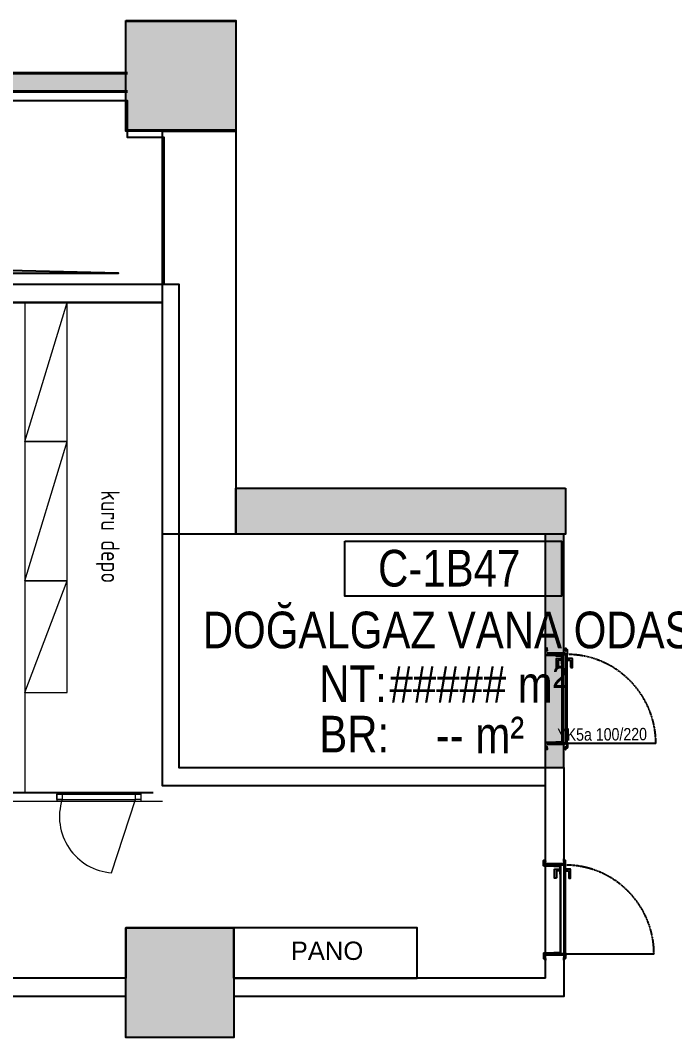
# Model space of a CAD drawing. Header units: millimetres. Extents: x 0 to 45949, y -31098 to 10954.
# Drawn here: x 37157 to 37871, y -7649 to -6538 of the extents above; entities that cross this region are included whole.
import ezdxf
from ezdxf.enums import TextEntityAlignment as Align

# ---------------------------------------------------------------- set-up
doc = ezdxf.new("R2010")
doc.units = ezdxf.units.MM
for name, pattern in [('14.022_PLAN_+56.00$0$DUZ', [0]), ('14.022_PLAN_+56.00$0$HIDDEN', [0.375, 0.25, -0.125]), ('14.022_TASIYICI_+56.00$0$DUZ', [0])]:
    doc.linetypes.add(name, pattern=pattern)
for name, color, linetype in [('14.022_CEKIRDEKLER_SAFTLAR_+56.00$0$YPM_BYM_SAFT', 252, 'Continuous'), ('14.022_CEKIRDEKLER_SAFTLAR_+56.00$0$YPM_NTS_YZ_SAFT', 252, 'Continuous'), ('14.022_NET ALANLAR_+56.00$0$YPM_NTS_YZ_MA', 252, 'Continuous'), ('14.022_NET ALANLAR_+56.00$0$YPM_NTS_YZ_MAD', 252, 'Continuous'), ('14.022_NET ALANLAR_+56.00$0$YPM_NTS_YZ_MN @ 20', 252, 'Continuous'), ('14.022_NET ALANLAR_+61.00$0$YPM_NTS_MAD_BB', 252, 'Continuous'), ('14.022_PLAN_+56.00$0$YPM_DVR_GB 20cm', 252, 'Continuous'), ('14.022_PLAN_+56.00$0$YPM_KPI', 252, '14.022_PLAN_+56.00$0$DUZ'), ('14.022_PLAN_+56.00$0$YPM_KPI_AKSS', 252, 'Continuous'), ('14.022_PLAN_+56.00$0$YPM_KPI_AY', 252, '14.022_PLAN_+56.00$0$DUZ'), ('14.022_PLAN_+56.00$0$YPM_KPI_DTY', 252, 'Continuous'), ('14.022_PLAN_+56.00$0$YPM_NTS_POZ_KPI', 252, 'Continuous'), ('14.022_TASIYICI_+56.00$0$YPM_STR_BA', 252, '14.022_TASIYICI_+56.00$0$DUZ'), ('14.022_TASIYICI_+56.00$0$YPM_STR_BAT', 252, 'Continuous'), ('A_YIRTIK_ALTDOSEME', 252, 'Continuous')]:
    doc.layers.add(name, color=color, linetype=linetype)
for name, color, linetype, lineweight in [('14.022_NET ALANLAR_+56.00$0$YPM_NTS_YZ_BR', 252, 'Continuous', 9), ('iç ölçü', 7, 'Continuous', 15), ('mahal-yazi', 14, 'Continuous', 9)]:
    doc.layers.add(name, color=color, linetype=linetype, lineweight=lineweight)
doc.styles.add('14.022_CEKIRDEKLER_SAFTLAR_+56.00$0$Standard', font='arial.ttf')
doc.styles.add('14.022_NET ALANLAR_+56.00$0$YPM_Genel', font='ARIALN.TTF')
doc.styles.add('14.022_NET ALANLAR_+61.00$0$YPM_Genel', font='ARIALN.TTF')
doc.styles.add('14.022_PLAN_+56.00$0$YPM KAPI POZ', font='ARIALN.TTF')
doc.styles.add('arial', font='isocpeur.ttf')

# ---------------------------------------------------------------- blocks, each defined once
blk = doc.blocks.new('14.022_PLAN_+56.00$0$SS 100-20')
at = {"layer": '14.022_PLAN_+56.00$0$YPM_DVR_GB 20cm'}
for points in [[(-100, 20), (-100, 0)], [(0, 20), (0, 0)]]:
    blk.add_lwpolyline(points, dxfattribs=at)
at = {"layer": '14.022_PLAN_+56.00$0$YPM_KPI'}
for p, q in [((-98.6, 21.5), (-98.6, 16.1)), ((-98.6, 16.1), (-97.7, 16.1)), ((-98.3, 21.5), (-98.3, 16.1)), ((-1.7, 21.4), (-98.3, 21.4)), ((-1.7, 20.7), (-98.3, 20.7)), ((-1.7, 16.8), (-98.3, 16.8)), ((-98.3, 16.1), (-1.7, 16.1)), ((-98.3, 16.1), (-1.5, 16.1)), ((-1.7, 21.5), (-1.7, 16.1)), ((-1.5, 21.5), (-1.5, 16.1))]:
    blk.add_line(p, q, dxfattribs=at)
at = {"layer": '14.022_PLAN_+56.00$0$YPM_KPI', "elevation": 0}
for points in [[(-103.5, 22), (-103.5, 20), (-105.4, 20), (-105.4, 20.2), (-103.6, 20.2), (-103.6, 22)], [(3.4, 22), (3.4, 20), (5.4, 20), (5.4, 20.2), (3.6, 20.2), (3.6, 22)], [(-103.5, -2), (-103.5, 0), (-105.4, 0), (-105.4, -0.2), (-103.6, -0.2), (-103.6, -2)], [(3.4, -2), (3.4, 0), (5.4, 0), (5.4, -0.2), (3.6, -0.2), (3.6, -2)]]:
    blk.add_lwpolyline(points, close=True, dxfattribs=at)
at = {"layer": '14.022_PLAN_+56.00$0$YPM_KPI'}
for points in [[(-97.6, 15.6, -0.432387), (-97.2, 15.6), (-97.2, 9.7, -1.401336), (-97.4, 9.7), (-97.4, 11.4), (-97.6, 11.4), (-97.6, 9.7, 1.111699), (-97.1, 9.7), (-97.1, 15.6, 0.734167), (-97.8, 15.6), (-97.8, 14.7), (-98.6, 14.7), (-98.6, 21.5, 0.414214), (-99.1, 22), (-103, 22, 0.414214), (-103.5, 21.5), (-103.5, 20.5, 0.414214), (-103, 20), (-102.5, 20), (-102.5, 20.2), (-103, 20.2, -0.414214), (-103.2, 20.5), (-103.2, 21.5, -0.414214), (-103, 21.8), (-99.1, 21.8, -0.414214), (-98.8, 21.5), (-98.8, 14.5), (-97.6, 14.5), (-97.6, 15.6)], [(-2.4, 15.6, 0.432387), (-2.7, 15.6), (-2.7, 9.7, 1.401336), (-2.6, 9.7), (-2.6, 11.4), (-2.4, 11.4), (-2.4, 9.7, -1.111699), (-2.9, 9.7), (-2.9, 15.6, -0.734167), (-2.2, 15.6), (-2.2, 14.7), (-1.4, 14.7), (-1.4, 21.5, -0.414214), (-0.9, 22), (3, 22, -0.414214), (3.5, 21.5), (3.5, 20.5, -0.414214), (3, 20), (2.5, 20), (2.5, 20.2), (3, 20.2, 0.414214), (3.3, 20.5), (3.3, 21.5, 0.414214), (3, 21.8), (-0.9, 21.8, 0.414214), (-1.2, 21.5), (-1.2, 14.5), (-2.4, 14.5), (-2.4, 15.6)]]:
    blk.add_lwpolyline(points, format="xyb", dxfattribs=at)
for points in [[(-97.6, 13.1), (-97.6, -1.5, -0.414214), (-98.1, -2), (-103, -2, -0.414214), (-103.5, -1.5), (-103.5, -0.5, -0.414214), (-103, 0), (-102.5, 0), (-102.5, -0.2), (-103, -0.2, 0.414214), (-103.2, -0.5), (-103.2, -1.5, 0.414214), (-103, -1.8), (-98.1, -1.8, 0.414214), (-97.8, -1.5), (-97.8, 13.1)], [(-2.4, 13.1), (-2.4, -1.5, 0.414214), (-1.9, -2), (3, -2, 0.414214), (3.5, -1.5), (3.5, -0.5, 0.414214), (3, 0), (2.5, 0), (2.5, -0.2), (3, -0.2, -0.414214), (3.3, -0.5), (3.3, -1.5, -0.414214), (3, -1.8), (-1.9, -1.8, -0.414214), (-2.2, -1.5), (-2.2, 13.1)]]:
    blk.add_lwpolyline(points, format="xyb", close=True, dxfattribs=at)
for points in [[(-98, 12.9), (-98.8, 12.9), (-98.8, 10.3), (-97.8, 9.2), (-97.8, 0.5), (-98, 0.5), (-98, 9.2), (-99, 10.3), (-99, 13.1), (-98, 13.1)], [(-88.4, 21.6), (-97.7, 21.6), (-97.7, 21.5), (-88.4, 21.5)], [(-88.4, 16), (-97.7, 16), (-97.7, 16.1), (-88.4, 16.1)], [(-2, 12.9), (-1.2, 12.9), (-1.2, 10.3), (-2.2, 9.2), (-2.2, 0.5), (-2, 0.5), (-2, 9.2), (-1, 10.3), (-1, 13.1), (-2, 13.1)]]:
    blk.add_lwpolyline(points, close=True, dxfattribs=at)
for points in [[(-98.6, 21.5), (-88.4, 21.5)], [(-89.3, 21.5), (-1.5, 21.5)]]:
    blk.add_lwpolyline(points, dxfattribs=at)
at = {"layer": '14.022_PLAN_+56.00$0$YPM_KPI_AKSS'}
for p, q in [((-0.8, 22.6), (-0.4, 22.6)), ((-0.4, 22.6), (-0.4, 22))]:
    blk.add_line(p, q, dxfattribs=at)
for points in [[(-92.1, 21.6), (-92.1, 25.1, -0.414214), (-91.6, 25.6), (-84.6, 25.6, 0.414214), (-84.1, 26.1), (-84.1, 27.1, 0.410092), (-84.6, 27.6), (-93.6, 27.6, 0.414214), (-94.1, 27.1), (-94.1, 21.6)], [(-92.1, 16), (-92.1, 12.5, 0.414214), (-91.6, 12), (-84.6, 12, -0.414214), (-84.1, 11.5), (-84.1, 10.5, -0.410092), (-84.6, 10), (-93.6, 10, -0.414214), (-94.1, 10.5), (-94.1, 16)]]:
    blk.add_lwpolyline(points, format="xyb", dxfattribs=at)
blk.add_circle((-1.3, 22.6), 0.5, dxfattribs=at)
at = {"layer": '14.022_PLAN_+56.00$0$YPM_KPI_AY', "linetype": '14.022_PLAN_+56.00$0$HIDDEN', "ltscale": 2}
blk.add_lwpolyline([(-1.5, 21.5), (-1.5, 118.6)], dxfattribs=at)
blk.add_arc((-1.4, 21.5), 97.1, 90.0087, 178.799, dxfattribs=at)
at = {"layer": '14.022_PLAN_+56.00$0$YPM_KPI_DTY'}
for p, q in [((-98.4, 14.5), (-98.4, 11.2)), ((-98.3, 11), (-98.4, 11.2)), ((-98.3, 11), (-98.2, 11.2)), ((-98.2, 14.5), (-98.2, 11.2)), ((-1.8, 14.5), (-1.8, 11.2)), ((-1.7, 11), (-1.8, 11.2)), ((-1.7, 11), (-1.6, 11.2)), ((-1.6, 14.5), (-1.6, 11.2))]:
    blk.add_line(p, q, dxfattribs=at)
for points in [[(-97.9, 15.7, -0.336971), (-97.6, 15.9), (-97.4, 16), (-97.9, 16), (-98.5, 16), (-98.5, 14.8), (-97.9, 14.8)], [(-98, 15.7, 0.345658), (-98.5, 15.6), (-98.5, 15.9), (-97.9, 15.9, 0.09687), (-98, 15.7), (-98, 15.7)], [(-98, 14.9), (-98.4, 14.9), (-98.4, 15.3, -0.637223), (-98, 15.5)], [(-2.1, 15.7, 0.336971), (-2.4, 15.9), (-2.6, 16), (-2.1, 16), (-1.5, 16), (-1.5, 14.8), (-2.1, 14.8)], [(-2, 15.7, -0.345658), (-1.5, 15.6), (-1.5, 15.9), (-2.1, 15.9, -0.09687), (-2, 15.7), (-2, 15.7)], [(-2, 14.9), (-1.5, 14.9), (-1.5, 15.3, 0.696437), (-2, 15.5)]]:
    blk.add_lwpolyline(points, format="xyb", close=True, dxfattribs=at)
blk = doc.blocks.new('14.022_NET ALANLAR_+56.00$0$MAHAL NO-BB')
blk.add_lwpolyline([(-5.914, 0), (5.914, 0), (5.914, -3), (-5.914, -3)], close=True)
at = {"style": '14.022_NET ALANLAR_+56.00$0$YPM_Genel'}
blk.add_attdef('MAHAL_KODU', text='', height=2, dxfattribs=at).set_placement((-0.219, -1.477), align=Align.MIDDLE_CENTER)
at = {"layer": '14.022_NET ALANLAR_+56.00$0$YPM_NTS_YZ_BR', "insert": (-7.311, -9.538), "char_height": 2, "attachment_point": 1, "style": '14.022_NET ALANLAR_+56.00$0$YPM_Genel'}
blk.add_mtext_dynamic_manual_height_columns('BR:', width=2.6212, gutter_width=12.5, heights=[0], dxfattribs=at)
at = {"layer": '14.022_NET ALANLAR_+56.00$0$YPM_NTS_YZ_MA', "insert": (-7.311, -6.788), "char_height": 2, "attachment_point": 1, "style": '14.022_NET ALANLAR_+56.00$0$YPM_Genel'}
blk.add_mtext_dynamic_manual_height_columns('NT:', width=2.6212, gutter_width=12.5, heights=[0], dxfattribs=at)
at = {"layer": '14.022_NET ALANLAR_+56.00$0$YPM_NTS_YZ_MA', "style": '14.022_NET ALANLAR_+56.00$0$YPM_Genel'}
blk.add_attdef('NET', text='', height=2, dxfattribs=at).set_placement((1.362, -7.819), align=Align.MIDDLE_CENTER)
at = {"layer": '14.022_NET ALANLAR_+56.00$0$YPM_NTS_YZ_MAD', "style": '14.022_NET ALANLAR_+56.00$0$YPM_Genel'}
blk.add_attdef('MEKAN_ADI', text='', height=2, dxfattribs=at).set_placement((0.019, -4.85), align=Align.MIDDLE_CENTER)
at = {"layer": '14.022_NET ALANLAR_+61.00$0$YPM_NTS_MAD_BB', "style": '14.022_NET ALANLAR_+61.00$0$YPM_Genel'}
blk.add_attdef('BAGIMSIZ_BOLUM', text='', height=2, dxfattribs=at).set_placement((-0.219, 2.023), align=Align.MIDDLE_CENTER)

msp = doc.modelspace()

# ---------------------------------------------------------------- hatches: boundary and pattern name
h = msp.add_hatch(color=256)
h.dxf.hatch_style = 1
h.paths.add_polyline_path([(37271.84, -6595.803), (36153.84, -6595.803), (36153.84, -6614.812), (37271.84, -6614.812)])
h = msp.add_hatch(color=256)
h.dxf.hatch_style = 1
h.paths.add_polyline_path([(37751.84, -7048.803), (37751.84, -7098.803), (37391.84, -7098.803), (37391.84, -7048.803)])
h = msp.add_hatch(color=256)
h.dxf.hatch_style = 1
h.paths.add_polyline_path([(37749.84, -7098.803), (37729.84, -7098.803), (37729.84, -7353.803), (37749.84, -7353.803)])
h.paths.add_polyline_path([(37730.74, -7332.053), (37730.34, -7332.053), (37730.34, -7332.248), (37730.416, -7332.248, -0.45969083), (37729.84, -7331.753), (37730.04, -7326.908, -0.41421356), (37730.34, -7326.608), (37730.735, -7326.602, 1.14511509), (37730.04, -7327.308), (37730.04, -7326.908), (37729.84, -7326.908), (37729.84, -7331.753), (37730.04, -7331.753), (37730.04, -7331.353, 1.15300969)])
h.paths.add_polyline_path([(37744.759, -7327.558), (37744.759, -7327.203), (37743.048, -7327.203), (37742.436, -7327.558)], flags=16)
h.paths.add_polyline_path([(37746.551, -7327.003), (37746.351, -7327.003), (37746.351, -7327.353), (37746.551, -7327.353)], flags=16)
h.paths.add_polyline_path([(37751.84, -7334.248), (37751.84, -7332.248), (37753.84, -7332.248), (37753.84, -7332.448), (37752.04, -7332.448), (37752.04, -7334.248)])
h.paths.add_polyline_path([(37746.935, -7230.353), (37746.718, -7230.353), (37746.86, -7230.653, -1), (37747.459, -7230.653), (37747.558, -7230.619, 0.67669804)], flags=16)
h.paths.add_polyline_path([(37739.388, -7328.42), (37848.605, -7327.674), (37848.462, -7306.752), (37739.245, -7307.498)], flags=9)
at = {"true_color": 0x636466}
h = msp.add_hatch(dxfattribs=at)
h.set_pattern_fill('ANSI36', color=251)
h.set_pattern_definition([(45, (12873.0208, -7258.612), (1.68379802, 6.1739261), [7.9375, -1.5875, 0, -1.5875])])
h.paths.add_polyline_path([(36151.84, -7528.803), (36033.84, -7528.803), (36033.84, -7648.803), (36151.84, -7648.803)])
h.paths.add_polyline_path([(37389.839, -7528.803), (37271.84, -7528.803), (37271.84, -7648.803), (37389.839, -7648.803)])
at = {"layer": '14.022_CEKIRDEKLER_SAFTLAR_+56.00$0$YPM_BYM_SAFT', "ltscale": 0.2}
h = msp.add_hatch(color=256, dxfattribs=at)
h.dxf.hatch_style = 1
h.paths.add_polyline_path([(36755.84, -6813.803), (37263.84, -6813.803), (36767.84, -6801.803), (36755.84, -6635.803)])
at = {"layer": '14.022_TASIYICI_+56.00$0$YPM_STR_BAT'}
for points in [[(37271.84, -6537.812), (37391.84, -6537.812), (37391.84, -6657.812), (37271.84, -6657.812)], [(37271.84, -6538.803), (37391.84, -6538.803), (37391.84, -6658.803), (37271.84, -6658.803)]]:
    msp.add_hatch(color=256, dxfattribs=at).paths.add_polyline_path(points)

# ---------------------------------------------------------------- linework, layer by layer
msp.add_line((36672.07, -7380.998), (37301.84, -7380.998))
for points in [[(37729.84, -7583.803), (37729.84, -7373.803), (37311.84, -7373.803), (37311.84, -6845.803), (36094.84, -6845.803), (36094.84, -6665.803)], [(36114.84, -6665.803), (36114.84, -6825.803), (37329.84, -6825.803), (37329.84, -7353.803), (37749.84, -7353.803), (37749.84, -7603.803), (37389.839, -7603.803)], [(37311.84, -6658.803), (37391.84, -6658.803), (37391.84, -7098.803), (37311.84, -7098.803), (37311.84, -6658.803)], [(37751.84, -7048.803), (37751.84, -7098.803), (37391.84, -7098.803), (37391.84, -7048.803), (37751.84, -7048.803)], [(37729.84, -7373.803), (37729.84, -7098.803)], [(37749.84, -7353.803), (37749.84, -7098.803)], [(37729.84, -7583.803), (37389.84, -7583.803), (37389.84, -7528.803), (37271.84, -7528.803), (37271.84, -7583.803), (36151.84, -7583.803)], [(37271.84, -7603.803), (36151.84, -7603.803)]]:
    msp.add_lwpolyline(points)
msp.add_lwpolyline([(37389.84, -7583.803), (37589.84, -7583.803), (37589.84, -7528.803), (37389.84, -7528.803)], close=True)
at = {"layer": '14.022_CEKIRDEKLER_SAFTLAR_+56.00$0$YPM_BYM_SAFT', "ltscale": 0.2}
msp.add_lwpolyline([(36755.84, -6813.803), (37263.84, -6813.803), (36767.84, -6801.803), (36755.84, -6635.803)], close=True, dxfattribs=at)
at = {"layer": '14.022_PLAN_+56.00$0$YPM_DVR_GB 20cm'}
for points in [[(36153.84, -6594.812), (37273.84, -6594.812)], [(36153.84, -6595.803), (37273.84, -6595.803)], [(36153.84, -6614.812), (37273.84, -6614.812)], [(36153.84, -6615.803), (37273.84, -6615.803)], [(36133.84, -6665.803), (36133.84, -6845.803), (37311.84, -6845.803)], [(36153.84, -6665.803), (36153.84, -6825.803), (37313.84, -6825.803)]]:
    msp.add_lwpolyline(points, dxfattribs=at)
at = {"layer": '14.022_TASIYICI_+56.00$0$YPM_STR_BA'}
for points in [[(37271.84, -6537.812), (37391.84, -6537.812), (37391.84, -6657.812), (37271.84, -6657.812), (37271.84, -6537.812)], [(37271.84, -6538.803), (37391.84, -6538.803), (37391.84, -6658.803), (37271.84, -6658.803), (37271.84, -6538.803)], [(37271.84, -7528.803), (37389.839, -7528.803), (37389.839, -7648.803), (37271.84, -7648.803), (37271.84, -7528.803)]]:
    msp.add_lwpolyline(points, dxfattribs=at)
at = {"layer": 'A_YIRTIK_ALTDOSEME'}
msp.add_lwpolyline([(36743.839, -6825.805), (37313.84, -6825.805), (37313.839, -6665.805), (37273.839, -6665.803), (37273.839, -6625.805), (36743.839, -6625.805)], close=True, dxfattribs=at)
at = {"layer": 'iç ölçü'}
for p, q in [((37161.84, -6845.803), (37161.84, -7380.998)), ((37161.84, -6997.803), (37207.84, -6845.803)), ((37311.84, -6870.939), (37311.84, -7340.998)), ((37161.84, -7149.803), (37207.84, -6997.803)), ((37161.84, -7271.803), (37207.84, -7149.803)), ((37196.74, -7380.893), (37196.74, -7390.893)), ((37196.74, -7383.036), (37282.454, -7383.036)), ((37288.168, -7380.893), (37288.168, -7390.893)), ((37311.84, -7390.998), (36672.07, -7390.998)), ((37196.74, -7388.75), (37282.454, -7388.75)), ((37256.417, -7468.75), (37282.454, -7388.75))]:
    msp.add_line(p, q, dxfattribs=at)
for points in [[(37161.84, -6997.803), (37207.84, -6997.803), (37207.84, -6845.803), (37161.84, -6845.803)], [(37161.84, -7149.803), (37207.84, -7149.803), (37207.84, -6997.803), (37161.84, -6997.803)], [(37161.84, -7271.803), (37207.84, -7271.803), (37207.84, -7149.803), (37161.84, -7149.803)], [(37196.74, -7383.036), (37202.454, -7383.036), (37202.454, -7388.75), (37196.74, -7388.75), (37196.74, -7383.036)], [(37282.454, -7383.036), (37288.168, -7383.036), (37288.168, -7388.75), (37282.454, -7388.75), (37282.454, -7383.036)]]:
    msp.add_lwpolyline(points, close=True, dxfattribs=at)
msp.add_arc((37260.906, -7407.522), 61.393, 162.195648, 265.806549, dxfattribs=at)

# ---------------------------------------------------------------- block references
at = {"rotation": 270}
for p in [(37731.84, -7328.803), (37729.839, -7558.803)]:
    msp.add_blockref('14.022_PLAN_+56.00$0$SS 100-20', p, dxfattribs=at)
at = {"layer": '14.022_NET ALANLAR_+56.00$0$YPM_NTS_YZ_MN @ 20'}
ref = msp.add_blockref('14.022_NET ALANLAR_+56.00$0$MAHAL NO-BB', (37629.274, -7106.573), dxfattribs=dict(at, xscale=20, yscale=20, zscale=20))
ref.add_attrib('MAHAL_KODU', 'C-1B47', dxfattribs={"layer": '0', "height": 40, "style": '14.022_NET ALANLAR_+56.00$0$YPM_Genel'}).set_placement((37624.899, -7136.108), align=Align.MIDDLE_CENTER)
ref.add_attrib('MEKAN_ADI', 'DOĞALGAZ VANA ODASI', dxfattribs={"layer": '14.022_NET ALANLAR_+56.00$0$YPM_NTS_YZ_MAD', "height": 40, "style": '14.022_NET ALANLAR_+56.00$0$YPM_Genel'}).set_placement((37629.644, -7203.573), align=Align.MIDDLE_CENTER)
ref.add_attrib('NET', '##### m²', dxfattribs={"layer": '14.022_NET ALANLAR_+56.00$0$YPM_NTS_YZ_MA', "height": 40, "style": '14.022_NET ALANLAR_+56.00$0$YPM_Genel'}).set_placement((37656.508, -7262.944), align=Align.MIDDLE_CENTER)
ref.add_attrib('BRÜT', '-- m²', dxfattribs={"layer": '14.022_NET ALANLAR_+56.00$0$YPM_NTS_YZ_BR', "height": 40, "style": '14.022_NET ALANLAR_+56.00$0$YPM_Genel'}).set_placement((37658.497, -7318.118), align=Align.MIDDLE)

# ---------------------------------------------------------------- texts
at = {"layer": '14.022_CEKIRDEKLER_SAFTLAR_+56.00$0$YPM_NTS_YZ_SAFT', "insert": (37451.946, -7543.916), "char_height": 20, "attachment_point": 1, "style": '14.022_CEKIRDEKLER_SAFTLAR_+56.00$0$Standard'}
msp.add_mtext_dynamic_manual_height_columns('{\\fArial|b0|i0|c162|p34;PANO}', width=292.01327, gutter_width=12.5, heights=[0], dxfattribs=at)
at = {"layer": '14.022_PLAN_+56.00$0$YPM_NTS_POZ_KPI', "style": '14.022_PLAN_+56.00$0$YPM KAPI POZ'}
msp.add_text('YK5a 100/220 ', height=13.48806, rotation=0.391143, dxfattribs=at).set_placement((37845.093, -7323.981), align=Align.RIGHT)
at = {"layer": 'mahal-yazi', "style": 'arial', "width": 0.8}
msp.add_text('kuru depo', height=20, rotation=270, dxfattribs=at).set_placement((37245.14, -7051.07, -67677.355))

doc.saveas('drawing.dxf')
